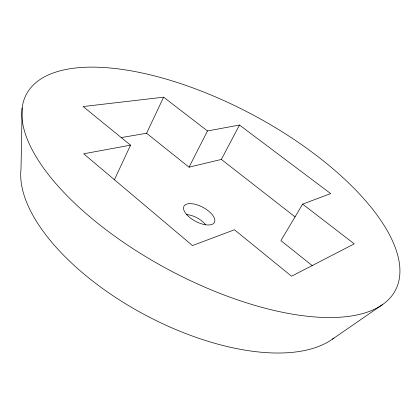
<?xml version="1.0" encoding="UTF-8"?>
<svg xmlns="http://www.w3.org/2000/svg" width="420" height="420" viewBox="0 0 420 420"><rect width="100%" height="100%" fill="white"/><g stroke="black" fill="none" stroke-linecap="round" stroke-linejoin="round"><path stroke-width="0.63" d="M22.166 108.008L21 169.103A181.514 86.777 28 0 0 143.236 313.929A181.514 86.777 28 0 0 333.989 338M114.35 179.917L130.536 145.152L83.113 106.544L163.616 97.183L207.501 130.946L239.489 125.039L330.666 193.589L302.631 204.131L280.912 240.597L312.401 265.76M121.406 137.55L146.58 133.261L163.616 97.183M146.58 133.261L189.042 167.191L207.501 130.946M189.042 167.191L221.366 159.416L239.489 125.039M332.304 339.239L382.72 304.453A208.924 88.132 28 0 0 193.21 88.016A208.924 88.132 28 0 0 56.705 184.553A208.924 88.132 28 0 0 382.72 304.453M130.536 145.152L83.685 153.799L192.465 245.558L234.47 229.766L291.543 276.229L354.265 243.857L302.631 204.131M221.366 159.416L295.129 216.925M186.485 214.583A15.456 7.261 28 0 1 205.585 224.695M186.937 214.856A17.257 7.901 28 0 0 213.796 223.272A17.257 7.901 28 0 0 196.87 204.782A17.257 7.901 28 0 0 186.937 214.856"/></g></svg>
